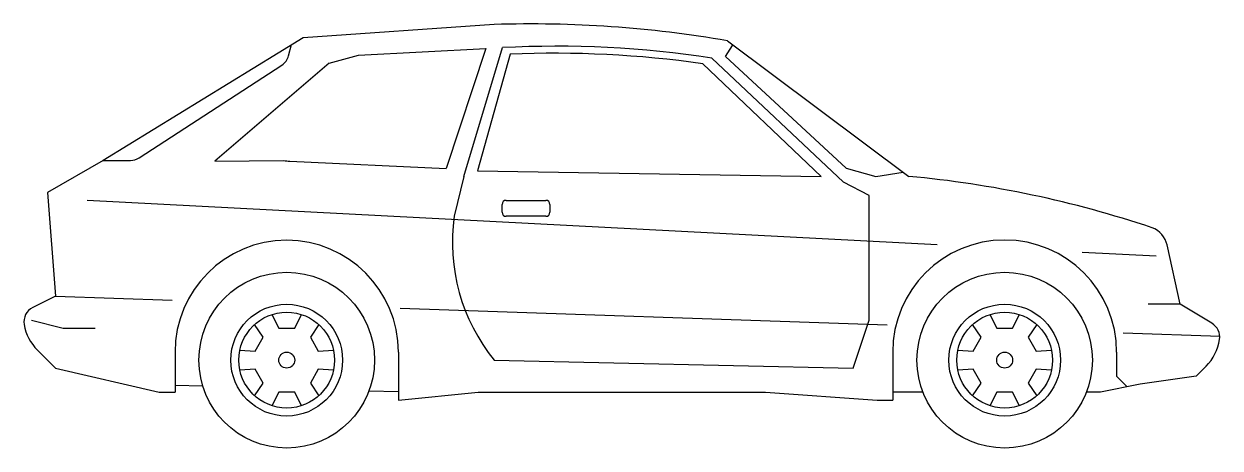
# Model space of a CAD drawing. Extents: x -3.81 to 0, y 0 to 1.35.
import ezdxf

# ---------------------------------------------------------------- set-up
doc = ezdxf.new("R2010")
doc.units = 0
doc.layers.get('0').update_dxf_attribs({"linetype": 'CONTINUOUS'})
doc.layers.add('CAR_DTL', color=7, linetype='CONTINUOUS')

msp = doc.modelspace()

# ---------------------------------------------------------------- linework, layer by layer
at = {"color": 0, "linetype": 'BYBLOCK'}
for p, q in [((-2.3114, 1.3462), (-2.9198, 1.3044)), ((-2.9198, 1.3044), (-3.556, 0.9144)), ((-2.9656, 1.2473), (-2.9564, 1.2825)), ((-2.7436, 1.2492), (-2.3376, 1.2701)), ((-2.3376, 1.2701), (-2.4638, 0.889)), ((-1.5748, 1.2446), (-1.5525, 1.2801)), ((-1.5682, 1.2943), (-0.9906, 0.8636)), ((-2.8362, 1.2239), (-3.2004, 0.9123)), ((-2.8362, 1.2239), (-2.7436, 1.2492)), ((-2.2606, 1.2519), (-2.3641, 0.8815)), ((-1.27, 0.8636), (-1.6468, 1.2216)), ((-1.5748, 1.2446), (-1.1906, 0.89)), ((-3.4418, 0.9226), (-2.9871, 1.2175)), ((-3.556, 0.9144), (-3.7338, 0.8128)), ((-3.556, 0.9144), (-3.4694, 0.9144)), ((-3.2004, 0.9123), (-2.9818, 0.9136)), ((-2.9617, 0.9123), (-2.4638, 0.889)), ((-2.3641, 0.8815), (-1.27, 0.8636)), ((-1.1906, 0.89), (-1.0959, 0.8636)), ((-1.0959, 0.8636), (-1.0088, 0.8772)), ((-3.7338, 0.8128), (-3.7084, 0.4826)), ((-0.127, 0.4572), (-0.1688, 0.6455)), ((-3.7084, 0.4826), (-3.7804, 0.4466)), ((-0.0258, 0.3965), (-0.127, 0.4572)), ((-3.7654, 0.311), (-3.7084, 0.254)), ((-3.3274, 0.3048), (-3.3274, 0.1778)), ((-2.6162, 0.3048), (-2.6162, 0.1524)), ((-1.0414, 0.3048), (-1.0414, 0.1524)), ((-0.3302, 0.3048), (-0.3302, 0.2286)), ((-3.7084, 0.254), (-3.3782, 0.1778)), ((-0.3302, 0.2286), (-0.2963, 0.1947)), ((-0.0762, 0.2286), (-0.254, 0.2032)), ((-0.0446, 0.2602), (-0.0762, 0.2286)), ((-3.3782, 0.1778), (-3.3274, 0.1778)), ((-2.6162, 0.1524), (-2.3622, 0.1778)), ((-2.3622, 0.1778), (-1.4478, 0.1778)), ((-1.4478, 0.1778), (-1.0922, 0.1524)), ((-1.0922, 0.1524), (-1.0414, 0.1524))]:
    msp.add_line(p, q, dxfattribs=at)
for centre, radius in [((-2.9718, 0.2794), 0.2794), ((-0.6858, 0.2794), 0.2794), ((-2.9718, 0.2794), 0.1778), ((-0.6858, 0.2794), 0.1778), ((-2.9718, 0.2794), 0.0254), ((-0.6858, 0.2794), 0.0254)]:
    msp.add_circle(centre, radius, dxfattribs=at)
for centre, radius, start, end in [((-2.1928, -2.303), 3.6512, 80.1503, 91.861), ((-3.0148, 1.2601), 0.0508, 302.9688, 345.3606), ((-2.1173, -2.0771), 3.332, 81.883, 92.4656), ((-3.4694, 0.9652), 0.0508, 270, 302.9688), ((-2.9617, 1.0647), 0.1524, 262.4054, 270), ((-1.3063, -2.5497), 3.4279, 71.4616, 84.7151), ((-0.2432, 0.629), 0.0762, 12.5288, 69.444), ((-2.9718, 0.3048), 0.3556, 0, 180), ((-0.6858, 0.3048), 0.3565, 0, 180), ((-3.7577, 0.4012), 0.0508, 116.5651, 189.9515), ((-3.6576, 0.4187), 0.1524, 189.9515, 225), ((-0.0519, 0.3529), 0.0508, 351.4992, 59.0362), ((-0.1524, 0.3679), 0.1524, 315, 351.4992)]:
    msp.add_arc(centre, radius, start, end, dxfattribs=at)
at = {"layer": 'CAR_DTL'}
for p, q in [((-2.4074, 0.8636), (-2.285, 1.2729)), ((-1.1988, 0.8447), (-1.6178, 1.2391)), ((-2.4074, 0.8636), (-2.4384, 0.7366)), ((-1.1176, 0.8032), (-1.1988, 0.8447)), ((-1.1176, 0.4064), (-1.1176, 0.8032)), ((-0.9004, 0.646), (-3.6068, 0.7874)), ((-2.286, 0.7493), (-2.286, 0.7747)), ((-2.2733, 0.7874), (-2.1463, 0.7874)), ((-2.1336, 0.7747), (-2.1336, 0.7493)), ((-2.1463, 0.7366), (-2.2733, 0.7366)), ((-0.2032, 0.6096), (-0.4394, 0.6219)), ((-3.7084, 0.4826), (-3.3364, 0.4699)), ((-0.127, 0.4572), (-0.2286, 0.4572)), ((-3.0189, 0.4243), (-2.9972, 0.381)), ((-2.9464, 0.381), (-2.9247, 0.4243)), ((-2.6101, 0.445), (-1.0599, 0.3919)), ((-0.7329, 0.4243), (-0.7112, 0.381)), ((-0.6604, 0.381), (-0.6387, 0.4243)), ((-3.7846, 0.4064), (-3.683, 0.381)), ((-3.683, 0.381), (-3.5814, 0.381)), ((-3.0471, 0.3522), (-3.0738, 0.3926)), ((-2.9972, 0.381), (-2.9464, 0.381)), ((-2.8698, 0.3926), (-2.8965, 0.3522)), ((-1.1684, 0.254), (-1.1176, 0.4064)), ((-0.7611, 0.3522), (-0.7878, 0.3926)), ((-0.7112, 0.381), (-0.6604, 0.381)), ((-0.5838, 0.3926), (-0.6105, 0.3522)), ((-3.0725, 0.3082), (-3.0471, 0.3522)), ((-2.8965, 0.3522), (-2.8711, 0.3082)), ((-0.7865, 0.3082), (-0.7611, 0.3522)), ((-0.6105, 0.3522), (-0.5851, 0.3082)), ((-0.3081, 0.3662), (0, 0.3556)), ((-3.1209, 0.3111), (-3.0725, 0.3082)), ((-2.8711, 0.3082), (-2.8227, 0.3111)), ((-0.8349, 0.3111), (-0.7865, 0.3082)), ((-0.5851, 0.3082), (-0.5367, 0.3111)), ((-2.3114, 0.2794), (-1.1684, 0.254)), ((-3.0725, 0.2506), (-3.1209, 0.2477)), ((-3.0471, 0.2066), (-3.0725, 0.2506)), ((-2.8711, 0.2506), (-2.8965, 0.2066)), ((-2.8227, 0.2477), (-2.8711, 0.2506)), ((-0.7865, 0.2506), (-0.8349, 0.2477)), ((-0.7611, 0.2066), (-0.7865, 0.2506)), ((-0.5851, 0.2506), (-0.6105, 0.2066)), ((-0.5367, 0.2477), (-0.5851, 0.2506)), ((-3.2386, 0.1963), (-3.3274, 0.1988)), ((-3.0738, 0.1662), (-3.0471, 0.2066)), ((-2.8965, 0.2066), (-2.8698, 0.1662)), ((-0.7878, 0.1662), (-0.7611, 0.2066)), ((-0.6105, 0.2066), (-0.5838, 0.1662)), ((-0.254, 0.2032), (-0.381, 0.1778)), ((-2.9972, 0.1778), (-3.0189, 0.1345)), ((-2.9464, 0.1778), (-2.9972, 0.1778)), ((-2.9247, 0.1345), (-2.9464, 0.1778)), ((-2.6162, 0.1785), (-2.7102, 0.1812)), ((-0.9461, 0.1778), (-1.0414, 0.1778)), ((-0.7112, 0.1778), (-0.7329, 0.1345)), ((-0.6604, 0.1778), (-0.7112, 0.1778)), ((-0.6387, 0.1345), (-0.6604, 0.1778)), ((-0.381, 0.1778), (-0.4255, 0.1778))]:
    msp.add_line(p, q, dxfattribs=at)
for centre in [(-2.9718, 0.2794), (-0.6858, 0.2794)]:
    msp.add_circle(centre, 0.1524, dxfattribs=at)
for centre, radius, start, end in [((-2.1151, -1.9822), 3.2595, 81.2229, 92.9879), ((-2.2733, 0.7747), 0.0127, 90, 180), ((-2.1463, 0.7747), 0.0127, 0, 90), ((-1.8512, 0.6535), 0.593, 171.941, 219.1072), ((-2.2733, 0.7493), 0.0127, 180, 270), ((-2.1463, 0.7493), 0.0127, 270, 0)]:
    msp.add_arc(centre, radius, start, end, dxfattribs=at)

doc.saveas('drawing.dxf')
